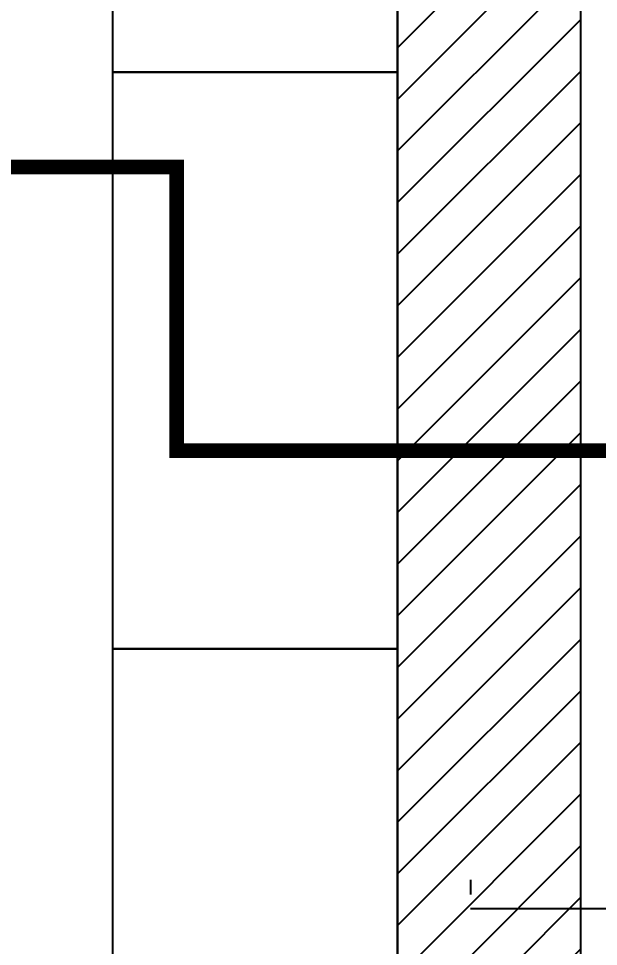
# Model space of a CAD drawing. Header units: millimetres. Extents: x 346859 to 753976, y -86090 to 5333.
# Drawn here: x 434973 to 435768, y -25013 to -23742 of the extents above; entities that cross this region are included whole.
import ezdxf

# ---------------------------------------------------------------- set-up
doc = ezdxf.new("R2010")
doc.units = ezdxf.units.MM
doc.header["$LTSCALE"] = 60
doc.linetypes.add('HID2', pattern=[1, 0.5, -0.5])
for name, color, linetype in [('06-FUR', 6, 'Continuous'), ('07-DIM WAL', 5, 'Continuous'), ('3.기호.계단선', 30, 'Continuous'), ('ac-wall-fin', 3, 'Continuous')]:
    doc.layers.add(name, color=color, linetype=linetype)
doc.styles.add('YOURNAME', font='HY울릉도M.TTF')
doc.dimstyles.new('40', dxfattribs={"dimscale": 40, "dimtxt": 1.8, "dimasz": 0.9, "dimexe": 0.5, "dimexo": 1, "dimgap": 0.7, "dimtad": 1, "dimdec": 0, "dimzin": 0, "dimdsep": 46, "dimtxsty": 'YOURNAME', "dimblk": 'NONE', "dimcen": 0, "dimclrd": 1, "dimclre": 1, "dimclrt": 7, "dimadec": 0, "dimazin": 0, "dimtfac": 1, "dimtdec": 0, "dimtix": 1, "dimtmove": 2, "dimatfit": 3, "dimldrblk": 'NONE', "dimfxl": 1, "dimtolj": 1, "dimtzin": 0, "dimarcsym": 0})

# ---------------------------------------------------------------- blocks, each defined once
blk = doc.blocks.new('cjswjdeh')
at = {"layer": 'ac-wall-fin'}
h = blk.add_hatch(dxfattribs=at)
h.set_pattern_fill('_USER', color=256, scale=50, angle=45, pattern_type=0)
h.set_pattern_definition([(45, (25711, 37440), (-35.355339, 35.355339), [])])
h.paths.add_polyline_path([(435492.7, 31322.2), (435743.2, 31322.2), (435743.2, 31922.2), (435743.2, 34252.2), (435592.7, 34252.2), (433440.2, 34252.2), (433440.2, 34615.2), (433340.2, 34615.2), (433340.2, 34152.2), (434702.7, 34152.2), (435492.7, 34152.2), (435492.7, 33362.2)])
h.paths.add_polyline_path([(435643.2, 35202.2), (435643.2, 35052.2), (435743.2, 35052.2), (435743.2, 35202.2)])
at = {"layer": '06-FUR', "color": 8}
for points in [[(435492.7, 33362.2), (435102.7, 33362.2), (435102.7, 33762.2), (434702.7, 33762.2), (434702.7, 34152.2), (435492.7, 34152.2), (435492.7, 33362.2)], [(435102.7, 33362.2), (435492.7, 33362.2), (435492.7, 32572.2), (435102.7, 32572.2), (435102.7, 33362.2), (435492.7, 33362.2)], [(435102.7, 32572.2), (435492.7, 32572.2), (435492.7, 31782.2), (435102.7, 31782.2), (435102.7, 32572.2), (435492.7, 32572.2)]]:
    blk.add_lwpolyline(points, dxfattribs=at)
at = {"layer": 'ac-wall-fin'}
blk.add_lwpolyline([(435743.2, 34252.2), (435743.2, 31322.2), (435492.7, 31322.2), (435492.7, 34152.2)], dxfattribs=at)
blk = doc.blocks.new('*D177')
at = {"layer": '07-DIM WAL', "color": 1, "lineweight": -2, "transparency": 16777216}
for p, q in [((435592.7, -24921.4), (435592.7, -24941.4)), ((437381.2, -24921.4), (437381.2, -24941.4)), ((437381.2, -24961.4), (435592.7, -24961.4))]:
    blk.add_line(p, q, dxfattribs=at)
at = {"layer": 'Defpoints', "color": 0, "transparency": 16777216}
for p in [(435592.7, -24961.4), (435592.7, -24961.4), (437381.2, -24961.4)]:
    blk.add_point(p, dxfattribs=at)
at = {"layer": '07-DIM WAL', "color": 7, "transparency": 16777216, "insert": (436487, -24896), "char_height": 72, "attachment_point": 5, "style": 'YOURNAME'}
blk.add_mtext('\\A1;1789', dxfattribs=at)
blk = doc.blocks.new('_None')

msp = doc.modelspace()

# ---------------------------------------------------------------- linework, layer by layer
at = {"layer": '3.기호.계단선', "color": 140, "linetype": 'HID2'}
msp.add_lwpolyline([(432988.8, -23945.4, 20, 20, 0), (435190.2, -23945.4, 20, 20, 0), (435190.2, -24333.9, 20, 20, 0), (439265.7, -24333.9, 20, 20, 0), (439265.7, -18567.4, 20, 20, 0), (441103.2, -18567.4, 20, 20, 0), (441103.2, -16536.6, 20, 20, 0)], format="xyseb", dxfattribs=at)

# ---------------------------------------------------------------- block references
msp.add_blockref('cjswjdeh', (0, -57177.6))

# ---------------------------------------------------------------- dimensions: what is measured, and where the dimension line sits
at = {"layer": '07-DIM WAL'}
dim = msp.add_linear_dim(base=(435592.7121989, -24961.439039), p1=(437381.2121989, -24961.439039), p2=(435592.7121989, -24961.439039), dimstyle='40', dxfattribs=at)
dim.commit()
dim.dimension.update_dxf_attribs({"geometry": '*D177', "text_midpoint": (436486.9621989, -24896.0009565)})

doc.saveas('drawing.dxf')
